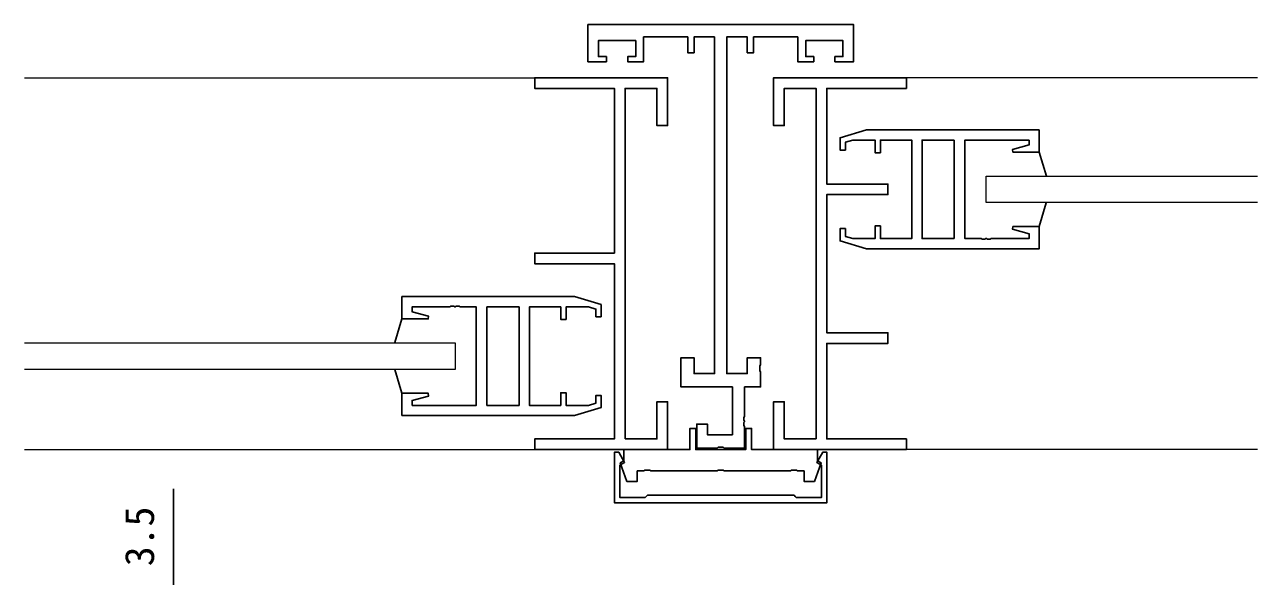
# Model space of a CAD drawing. Units: millimetres, scale not verified. Extents: x -960 to 960, y -674 to 671.
# Drawn here: x 434.4 to 666.4, y 59.6 to 163.5 of the extents above; entities that cross this region are included whole.
import ezdxf
from ezdxf.enums import TextEntityAlignment as Align

# ---------------------------------------------------------------- set-up
doc = ezdxf.new("R2010")
doc.units = ezdxf.units.MM
doc.header["$LTSCALE"] = 4
for name, color, linetype in [('0-3_YKK_11E', 7, 'Continuous'), ('0-5_YKK_13', 4, 'Continuous'), ('0-6_YKK_D', 6, 'Continuous')]:
    doc.layers.add(name, color=color, linetype=linetype)
doc.layers.add('0-4_YKK_12', color=2, linetype='Continuous', lineweight=18)
doc.styles.add('ＭＳ ゴシック', font='')
doc.styles.get('ＭＳ ゴシック').set_extended_font_data('MS Gothic')

msp = doc.modelspace()

# ---------------------------------------------------------------- linework, layer by layer
at = {"layer": '0-3_YKK_11E'}
msp.add_line((609.365, 123.23), (609.365, 141.77), dxfattribs=at)
for points in [[(571.6, 161.2), (579.9, 161.2), (579.9, 156.5), (582.9, 156.5), (582.9, 157.5), (581.4, 157.5), (581.4, 160.5), (588.4, 160.5), (588.4, 157.5), (586.9, 157.5), (586.9, 156.5), (590.4, 156.5), (590.4, 163.5), (540.4, 163.5), (540.4, 156.5), (543.9, 156.5), (543.9, 157.5), (542.4, 157.5), (542.4, 160.5), (549.4, 160.5), (549.4, 157.5), (547.9, 157.5), (547.9, 156.5), (550.9, 156.5), (550.9, 161.2), (559.2, 161.2), (559.2, 158.2), (560.4, 158.2), (560.4, 161.2), (564.25, 161.2)], [(564.25, 161.2), (564.25, 97.8), (560.4, 97.8), (560.4, 100.8), (557.9, 100.8), (557.9, 95.3), (567.6, 95.3), (567.6, 86.3), (562.9, 86.3), (562.9, 88.3), (560.9, 88.3), (560.9, 83.8), (564.729, 83.8), (564.921, 83.943), (565.879, 83.943), (566.071, 83.8), (569.9, 83.8), (569.9, 87.842), (569.78, 88.025), (569.78, 88.575), (569.9, 88.758), (569.9, 88.842), (569.78, 89.025), (569.78, 89.575), (569.9, 89.758), (569.9, 95.3), (572.9, 95.3), (572.9, 98.129), (572.757, 98.321), (572.757, 99.279), (572.9, 99.471), (572.9, 100.8), (570.4, 100.8), (570.4, 97.8), (566.55, 97.8), (566.55, 161.2), (570.4, 161.2), (570.4, 158.2), (571.6, 158.2), (571.6, 161.2)], [(625.365, 143.7), (592.865, 143.7), (587.865, 142.2), (587.865, 139.9), (588.865, 139.9), (588.865, 141.351), (590.26, 141.77), (594.465, 141.77), (594.465, 139.4), (595.465, 139.4), (595.465, 141.77), (601.365, 141.77), (601.365, 123.23), (595.465, 123.23), (595.465, 125.6), (594.465, 125.6), (594.465, 123.23), (590.26, 123.23), (588.865, 123.648), (588.865, 125.1), (587.865, 125.1), (587.865, 122.8), (592.865, 121.3), (625.365, 121.3), (625.365, 125.5), (620.405, 125.5), (620.336, 124.978), (623.435, 124.147), (623.435, 123.23), (616.324, 123.23), (616.14, 123.11), (615.59, 123.11), (615.407, 123.23), (615.324, 123.23), (615.14, 123.11), (614.59, 123.11), (614.407, 123.23), (611.365, 123.23), (611.365, 141.77), (623.435, 141.77)], [(609.365, 141.77), (603.295, 141.77), (603.295, 123.23), (609.365, 123.23)], [(623.435, 141.77), (623.435, 140.853), (620.336, 140.022), (620.405, 139.5), (625.365, 139.5), (625.365, 143.7)], [(505.4, 89.9), (537.9, 89.9), (542.9, 91.4), (542.9, 93.7), (541.9, 93.7), (541.9, 92.248), (540.505, 91.83), (536.3, 91.83), (536.3, 94.2), (535.3, 94.2), (535.3, 91.83), (529.4, 91.83), (529.4, 110.37), (535.3, 110.37), (535.3, 108), (536.3, 108), (536.3, 110.37), (540.505, 110.37), (541.9, 109.951), (541.9, 108.5), (542.9, 108.5), (542.9, 110.8), (537.9, 112.3), (505.4, 112.3), (505.4, 108.1), (510.36, 108.1), (510.429, 108.622), (507.33, 109.453), (507.33, 110.37), (514.442, 110.37), (514.625, 110.49), (515.175, 110.49), (515.358, 110.37), (515.442, 110.37), (515.625, 110.49), (516.175, 110.49), (516.358, 110.37), (519.4, 110.37), (519.4, 91.83), (507.33, 91.83)], [(507.33, 91.83), (507.33, 92.747), (510.429, 93.578), (510.36, 94.1), (505.4, 94.1), (505.4, 89.9)]]:
    msp.add_lwpolyline(points, dxfattribs=at)
for points in [[(547.4, 85.5), (547.4, 151.5), (553.4, 151.5), (553.4, 144.5), (555.4, 144.5), (555.4, 153.5), (530.4, 153.5), (530.4, 151.5), (545.4, 151.5), (545.4, 120.5), (530.4, 120.5), (530.4, 118.5), (545.4, 118.5), (545.4, 85.5), (530.4, 85.5), (530.4, 83.5), (555.4, 83.5), (555.4, 92.5), (553.4, 92.5), (553.4, 85.5)], [(583.365, 85.5), (583.365, 151.5), (577.365, 151.5), (577.365, 144.5), (575.365, 144.5), (575.365, 153.5), (600.365, 153.5), (600.365, 151.5), (585.365, 151.5), (585.365, 133.5), (596.865, 133.5), (596.865, 131.5), (585.365, 131.5), (585.365, 105.5), (596.865, 105.5), (596.865, 103.5), (585.365, 103.5), (585.365, 85.5), (600.365, 85.5), (600.365, 83.5), (575.365, 83.5), (575.365, 92.5), (577.365, 92.5), (577.365, 85.5)], [(521.4, 110.37), (521.4, 91.83), (527.47, 91.83), (527.47, 110.37)], [(566.071, 79.5), (578.529, 79.5), (578.721, 79.643), (579.679, 79.643), (579.871, 79.5), (581.1, 79.5), (581.1, 77.5), (583.044, 77.5), (584.313, 80.988), (583.6, 81.4), (583.6, 83.5), (571.2, 83.5), (571.2, 87.5), (570.1, 87.5), (570.1, 83.5), (560.7, 83.5), (560.7, 87.5), (559.6, 87.5), (559.6, 83.5), (547.2, 83.5), (547.2, 81.4), (546.487, 80.988), (547.756, 77.5), (549.7, 77.5), (549.7, 79.5), (550.929, 79.5), (551.121, 79.643), (552.079, 79.643), (552.271, 79.5), (564.729, 79.5), (564.921, 79.643), (565.879, 79.643)], [(551.4, 73.5), (565.4, 73.5), (570.4, 73.5), (579.4, 73.5), (585.4, 73.5), (585.4, 83), (584.6, 83), (583.49, 81.078), (584.4, 80.553), (584.4, 74.5), (579.7, 74.5), (579.6, 74.5), (579.4, 74.7), (579.2, 74.9), (578.682, 74.9), (570.4, 74.9), (565.4, 74.9), (552.118, 74.9), (551.6, 74.9), (551.4, 74.7), (551.2, 74.5), (551.1, 74.5), (546.4, 74.5), (546.4, 80.553), (547.31, 81.078), (546.2, 83), (545.4, 83), (545.4, 73.5)]]:
    msp.add_lwpolyline(points, close=True, dxfattribs=at)
at = {"layer": '0-4_YKK_12'}
for p, q in [((434.4, 153.5), (530.4, 153.5)), ((666.4, 153.5), (600.4, 153.5)), ((434.4, 83.5), (530.4, 83.5)), ((666.4, 83.5), (600.4, 83.5))]:
    msp.add_line(p, q, dxfattribs=at)
for points in [[(666.4, 130), (615.37, 130), (615.365, 135), (666.4, 135)], [(434.4, 103.6), (515.396, 103.6), (515.4, 98.6), (434.4, 98.6)]]:
    msp.add_lwpolyline(points, dxfattribs=at)
at = {"layer": '0-5_YKK_13'}
for p, q in [((625.365, 139.5), (626.689, 135)), ((625.365, 125.5), (626.673, 129.947)), ((505.4, 108.1), (504.092, 103.653)), ((505.4, 94.1), (504.076, 98.6))]:
    msp.add_line(p, q, dxfattribs=at)
at = {"layer": '0-6_YKK_D'}
msp.add_line((462.4, 55), (462.4, 76.117), dxfattribs=at)

# ---------------------------------------------------------------- texts
at = {"layer": '0-6_YKK_D', "style": 'ＭＳ ゴシック'}
msp.add_text('3.5', height=5.499, rotation=90, dxfattribs=at).set_placement((460.4, 61.546), align=Align.BOTTOM_LEFT)

doc.saveas('drawing.dxf')
